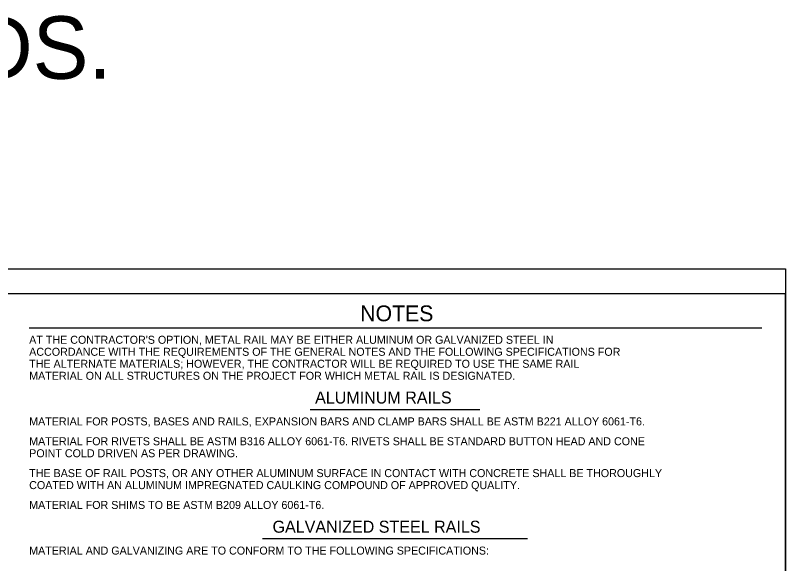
# Model space of a CAD drawing. Extents: x -2.3 to 10.9, y 0 to 23.3.
# Drawn here: x 6.872 to 10.911, y 20.407 to 23.285 of the extents above; entities that cross this region are included whole.
import ezdxf

# ---------------------------------------------------------------- set-up
doc = ezdxf.new("R2010")
doc.units = 0
for name, color, linetype in [('Plan Sheet', 7, 'Continuous'), ('Plot Shape', 7, 'Continuous'), ('Text', 7, 'Continuous'), ('User Information Notes', 7, 'Continuous')]:
    doc.layers.add(name, color=color, linetype=linetype)

msp = doc.modelspace()

# ---------------------------------------------------------------- linework, layer by layer
at = {"layer": 'Plan Sheet'}
for p, q in [((10.9109, 21.9553), (10.9109, 21.9553)), ((0.3479, 21.8253), (10.908, 21.8253)), ((10.908, 21.8253), (10.908, 14.8953))]:
    msp.add_line(p, q, dxfattribs=at)
at = {"layer": 'Plot Shape'}
msp.add_lwpolyline([(0, 21.9553), (10.9109, 21.9553), (10.9109, 14.6953), (0, 14.6953)], close=True, dxfattribs=at)
at = {"layer": 'Text'}
for p, q in [((6.9445, 21.6449), (10.7859, 21.6449)), ((8.4187, 21.2165), (9.3079, 21.2165)), ((8.1687, 20.5384), (9.5579, 20.5384))]:
    msp.add_line(p, q, dxfattribs=at)

# ---------------------------------------------------------------- texts
for s, height, p in [('NOTES', 0.08328, (8.6803, 21.6794)), ("AT THE CONTRACTOR'S OPTION, METAL RAIL MAY BE EITHER ALUMINUM OR GALVANIZED STEEL IN", 0.041979, (6.9445, 21.5613)), ('ACCORDANCE WITH THE REQUIREMENTS OF THE GENERAL NOTES AND THE FOLLOWING SPECIFICATIONS FOR', 0.041979, (6.9445, 21.4983)), ('THE ALTERNATE MATERIALS; HOWEVER, THE CONTRACTOR WILL BE REQUIRED TO USE THE SAME RAIL', 0.041979, (6.9445, 21.4354)), ('MATERIAL ON ALL STRUCTURES ON THE PROJECT FOR WHICH METAL RAIL IS DESIGNATED.', 0.041979, (6.9445, 21.3724)), ('ALUMINUM RAILS', 0.062969, (8.4438, 21.2477)), ('MATERIAL FOR POSTS, BASES AND RAILS, EXPANSION BARS AND CLAMP BARS SHALL BE ASTM B221 ALLOY 6061-T6.', 0.041979, (6.9445, 21.1328)), ('MATERIAL FOR RIVETS SHALL BE ASTM B316 ALLOY 6061-T6. RIVETS SHALL BE STANDARD BUTTON HEAD AND CONE ', 0.041979, (6.9445, 21.0286)), ('POINT COLD DRIVEN AS PER DRAWING.', 0.041979, (6.9445, 20.9657)), ('THE BASE OF RAIL POSTS, OR ANY OTHER ALUMINUM SURFACE IN CONTACT WITH CONCRETE SHALL BE THOROUGHLY', 0.041979, (6.9445, 20.8615)), ('COATED WITH AN ALUMINUM IMPREGNATED CAULKING COMPOUND OF APPROVED QUALITY.', 0.041979, (6.9445, 20.7985)), ('MATERIAL FOR SHIMS TO BE ASTM B209 ALLOY 6061-T6.', 0.041979, (6.9445, 20.6944)), ('GALVANIZED STEEL RAILS', 0.062969, (8.2207, 20.5697)), ('MATERIAL AND GALVANIZING ARE TO CONFORM TO THE FOLLOWING SPECIFICATIONS:', 0.041979, (6.9445, 20.4548))]:
    msp.add_text(s, height=height, dxfattribs=at).set_placement(p)
at = {"layer": 'User Information Notes'}
msp.add_text('PLANSHEETS FOR STDS. ', height=0.327969, dxfattribs=at).set_placement((2.0158, 22.9521))

doc.saveas('drawing.dxf')
